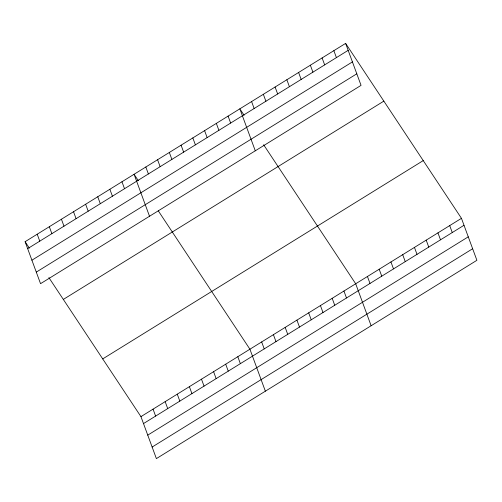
<?xml version="1.0" encoding="UTF-8"?>
<svg xmlns="http://www.w3.org/2000/svg" width="502" height="502" viewBox="0 0 502 502"><rect width="100%" height="100%" fill="white"/><g stroke="black" fill="none" stroke-linecap="round" stroke-linejoin="round"><path stroke-width="0.75" d="M345.614 43.392L361.057 85.365L40.543 283.674L25.1 241.7L345.614 43.392L461.457 218.326L476.9 260.3L156.386 458.608L140.943 416.635L48.889 277.619M27.654 248.647L348.168 50.344M31.908 260.205L352.423 61.903M36.288 272.115L356.803 73.807M63.327 299.43L383.842 101.122M102.715 358.905L423.23 160.602M140.943 416.635L461.457 218.326M143.503 423.581L464.011 225.279M147.751 435.14L468.266 236.831M152.131 447.05L472.646 248.741M244.091 115.253L239.843 108.834L255.286 150.807M263.632 144.758L355.686 283.768L371.129 325.742M138.32 180.689L134.072 174.276L149.514 216.249M158.287 210.84L249.921 349.21L265.363 391.183M25.1 241.7L29.348 248.113M449.704 225.599L452.264 232.545M437.951 232.872L440.511 239.818M426.204 240.144L428.758 247.091M414.451 247.411L417.005 254.363M333.861 50.664L336.415 57.617M402.698 254.683L405.252 261.63M322.108 57.937L324.668 64.883M390.945 261.956L393.499 268.903M310.355 65.21L312.915 72.156M379.192 269.229L381.752 276.175M298.602 72.483L301.162 79.429M367.439 276.495L369.999 283.448M286.855 79.749L289.409 86.702M275.102 87.022L277.656 93.968M343.939 291.041L346.493 297.987M263.349 94.294L265.903 101.241M332.186 298.313L334.74 305.26M251.596 101.567L254.15 108.514M320.433 305.58L322.987 312.533M308.68 312.853L311.234 319.805M228.09 116.106L230.65 123.053M296.927 320.125L299.487 327.072M216.337 123.379L218.897 130.325M285.174 327.398L287.734 334.345M204.59 130.652L207.144 137.598M273.421 334.671L275.981 341.617M192.837 137.918L195.391 144.871M261.674 341.937L264.228 348.89M181.084 145.191L183.638 152.137M169.331 152.464L171.885 159.41M237.81 356.702L240.364 363.649M157.578 159.736L160.138 166.683M225.699 364.195L228.259 371.141M145.825 167.003L148.385 173.956M213.595 371.687L216.149 378.633M201.484 379.179L204.044 386.126M121.967 181.768L124.521 188.714M189.379 386.666L191.933 393.618M109.856 189.26L112.417 196.207M177.269 394.158L179.823 401.111M97.752 196.753L100.306 203.699M165.158 401.65L167.718 408.603M85.641 204.245L88.195 211.191M153.054 409.143L155.607 416.089M73.53 211.737L76.091 218.684M61.426 219.223L63.98 226.176M49.315 226.716L51.875 233.668M37.211 234.208L39.765 241.161"/></g></svg>
